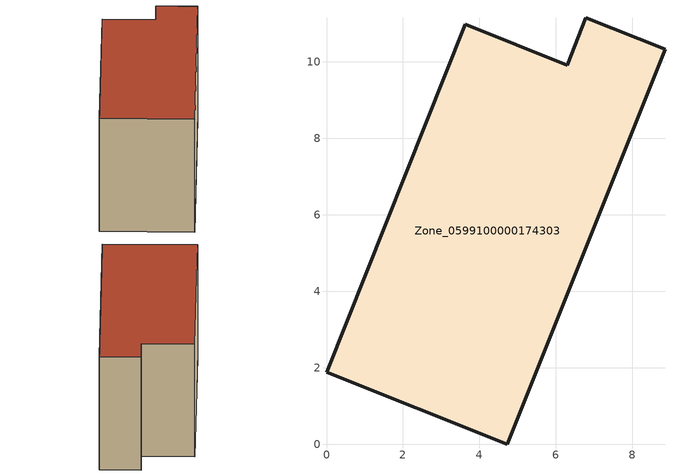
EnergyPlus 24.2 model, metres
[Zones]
Zone_0599100000174303
 floor ground (C_G): 4.73,0 0,1.89 3.63,10.99 6.29,9.92 6.78,11.16 8.85,10.33 z0.49
 wall outside (C_F): 6.78,11.16 6.29,9.92 3.63,10.99 0,1.89 4.73,0 8.85,10.33 6.78,11.16 z0.49:7.68
 roof outside (C_R): 4.73,0 8.85,10.33 6.78,11.16 6.29,9.92 3.63,10.99 0,1.89 z7.68
[BUILDING]
Pand.0599100000174303: North Axis=0; Terrain=City; Loads Convergence Tolerance Value=0.04; Temperature Convergence Tolerance Value=0.4; Solar Distribution=FullExterior; Maximum Number of Warmup Days=25; Minimum Number of Warmup Days=1
[Site:Location]
Rotterdam.The.Hague.AP_ZH_NLD Design_Conditions: Latitude=51.96; Longitude=4.45; Time Zone=1; Elevation=-4.5
[SITE:GROUNDTEMPERATURE:BUILDINGSURFACE]
18, 18, 18, 18, 18, 18, 18, 18, 18, 18, 18, 18
[MATERIAL] Thermal Absorptance=0.9; Solar Absorptance=0.7; Visible Absorptance=0.7
Name | Roughness | Thickness | Conductivity | Density | Specific Heat
G.TI.1975-1991 | MediumSmooth | 0.15 | 0.288461 | 540 | 1210
F.TI.1975-1991 | Rough | 0.3 | 0.230769 | 1920 | 840
R.TI.1975-1991 | MediumRough | 0.2 | 0.153846 | 1500 | 1000
[CONSTRUCTION]
C_G: G.TI.1975-1991
C_F: F.TI.1975-1991
C_R: R.TI.1975-1991
[ZONE]
Zone_0599100000174303: Type=1; Multiplier=1; Ceiling Height=Autocalculate; Volume=Autocalculate; Floor Area=autocalculate; Part of Total Floor Area=Yes
[ZONEINFILTRATION:DESIGNFLOWRATE]
Infil_Zone_0599100000174303: Zone or ZoneList or Space or SpaceList=Zone_0599100000174303; Schedule=AlwaysOn; Design Flow Rate Calculation Method=Flow/Area; Flow Rate per Floor Area=0.003; Constant Term Coefficient=1; Temperature Term Coefficient=0; Velocity Term Coefficient=0; Velocity Squared Term Coefficient=0
[HVACTEMPLATE:ZONE:IDEALLOADSAIRSYSTEM]
Zone_0599100000174303: Maximum Heating Supply Air Temperature=50; Minimum Cooling Supply Air Temperature=13; Maximum Heating Supply Air Humidity Ratio=0.0156; Minimum Cooling Supply Air Humidity Ratio=0.0077; Heating Limit=NoLimit; Cooling Limit=NoLimit; Dehumidification Control Type=ConstantSensibleHeatRatio; Cooling Sensible Heat Ratio=0.7; Dehumidification Setpoint=60; Humidification Control Type=None; Humidification Setpoint=30; Outdoor Air Method=None; Outdoor Air Flow Rate per Person=0.00944; Outdoor Air Flow Rate per Zone Floor Area=0; Outdoor Air Flow Rate per Zone=0; Demand Controlled Ventilation Type=None; Outdoor Air Economizer Type=NoEconomizer; Heat Recovery Type=None; Sensible Heat Recovery Effectiveness=0.7; Latent Heat Recovery Effectiveness=0.65
[ZONECONTROL:THERMOSTAT]
ThermostatControl_Zone_0599100000174303: Zone or ZoneList=Zone_0599100000174303; Control Type Schedule=DualSetpointControlType; Control 1=Thermostat_Zone_0599100000174303; Temperature Difference Between Cutout And Setpoint=0
[THERMOSTATSETPOINT:DUALSETPOINT]
Thermostat_Zone_0599100000174303: Heating Setpoint Temperature Schedule=HeatingSetpoint_Zone_0599100000174303; Cooling Setpoint Temperature Schedule=CoolingSetpoint_Zone_0599100000174303
[SCHEDULE:COMPACT]
HeatingSetpoint_Zone_0599100000174303: Through: 12/31, For: AllDays, Until: 24:00, 21
CoolingSetpoint_Zone_0599100000174303: Through: 12/31, For: AllDays, Until: 24:00, 24
DualSetpointControlType: Through: 12/31, For: AllDays, Until: 24:00, 4
AlwaysOn: Through: 12/31, For: AllDays, Until: 24:00, 1
